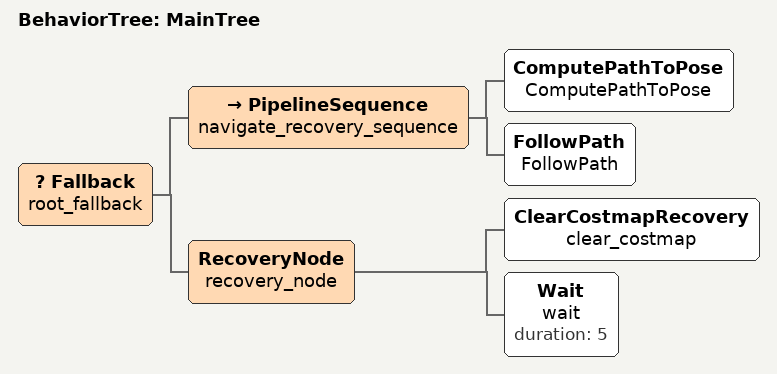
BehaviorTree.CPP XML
<root main_tree_to_execute="MainTree">
  <BehaviorTree ID="MainTree">
    <Fallback name="root_fallback">
      <PipelineSequence name="navigate_recovery_sequence">
        <ComputePathToPose name="ComputePathToPose" />
        <FollowPath name="FollowPath" />
      </PipelineSequence>
      <RecoveryNode name="recovery_node">
        <ClearCostmapRecovery name="clear_costmap" />
        <Wait name="wait" duration="5" />
      </RecoveryNode>
    </Fallback>
  </BehaviorTree>
</root>
